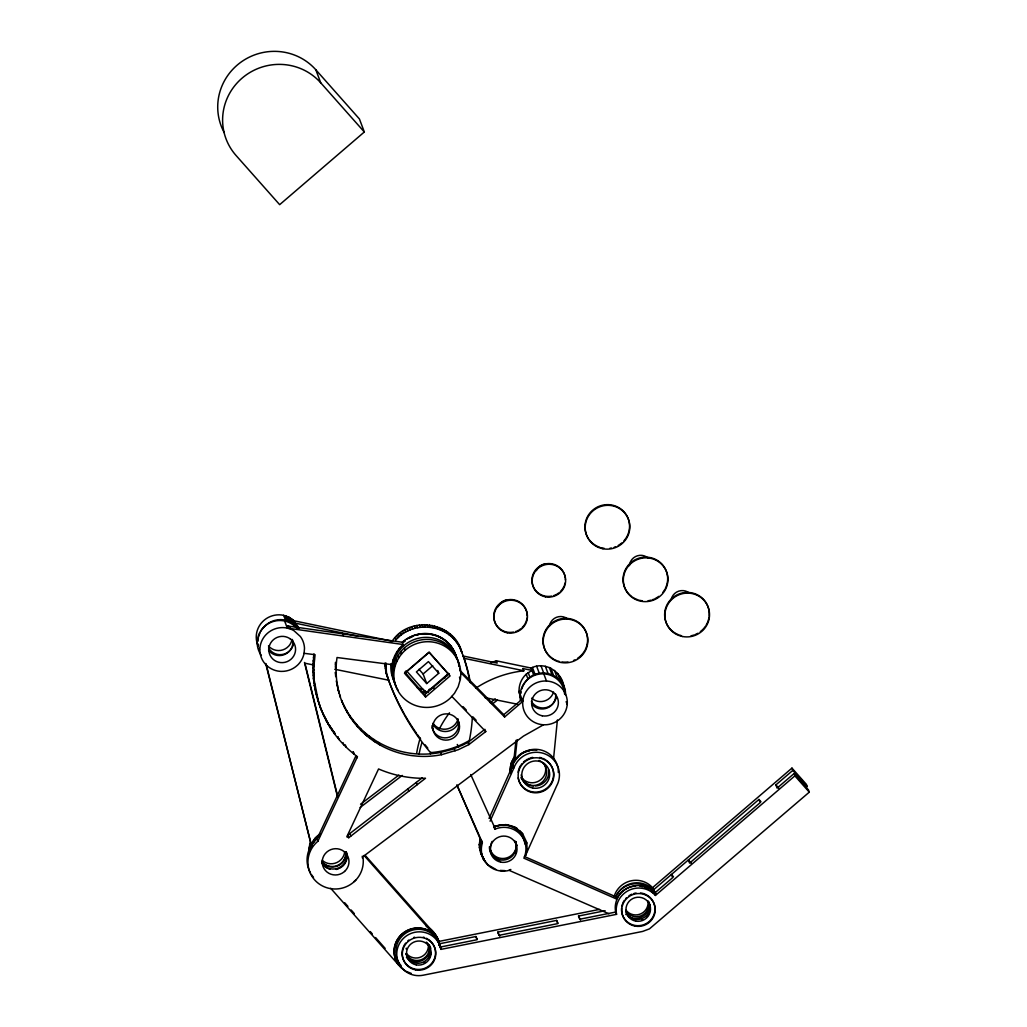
<?xml version="1.0" encoding="UTF-8"?>
<svg xmlns="http://www.w3.org/2000/svg" width="1027" height="1027" viewBox="0 0 1027 1027"><rect width="100%" height="100%" fill="white"/><g stroke="black" fill="none" stroke-linecap="round" stroke-linejoin="round"><path stroke-width="1.5" d="M319.602 705.215L318.742 702.93L320.886 708.925L315.803 692.994L313.44 678.886L312.978 664.572L313.992 653.865M317.484 699.22L318.55 702.173L314.223 680.477L313.826 666.857L315.084 654.712L304.082 653.313L303.915 654.122A22.376 21.837 -20.6 0 1 298.485 664.212L297.445 665.239A22.376 21.837 -20.6 0 1 281.462 671.401L280.012 671.337A22.376 21.837 -20.6 0 1 265.903 664.739L264.94 663.673A22.376 21.837 -20.6 0 1 287.252 628.088L290.038 628.871A22.466 21.747 -12.9 0 1 293.966 630.706L300.32 636.458A21.695 21.118 -10.6 0 1 302.516 640.129A21.49 20.964 -10.5 0 1 303.915 644.186A21.31 20.822 -10.5 0 1 304.493 648.422L304.082 653.313M309.884 843.591L311.181 847.018L311.669 845.657L310.385 842.23L308.896 852.102M404.073 713.598A247.122 241.165 -20.6 0 1 389.323 682.249L386.434 672.903L385.895 662.916M335.303 665.239L335.444 662.376M342.402 702.481L341.542 700.196C350.297 721.583 367.73 738.824 389.169 747.528A89.529 87.372 -20.6 0 0 440.66 752.419L451.983 749.428L462.792 745.037L468.479 742.02L484.885 729.311L485.745 731.596L468.838 744.614L458.312 749.697L441.52 754.704A89.529 87.372 -20.6 0 1 418.259 756.244L412.443 755.692A89.529 87.372 -20.6 0 1 390.029 749.813C365.984 740.133 347.229 719.568 339.565 694.83L340.425 697.115C336.24 684.406 335.084 670.747 337.023 657.511L392.057 664.636L392.378 667.499A33.57 32.761 -20.6 0 0 396.152 686.152M527.056 849.329C527.223 853.283 526.735 839.162 526.723 843.128M510.124 772.15L510.971 763.639L514.18 757.181L515.978 740.377M553.527 758.85L557.404 719.978M517.159 739.607L515.04 759.466L519.02 755.23A22.376 21.837 -20.6 0 1 529.547 750.378M460.327 679.425L460.764 675.137A33.57 32.761 -20.6 0 0 442.136 644.866A33.57 32.761 -20.6 0 0 406.101 649.475C399.4 655.046 394.933 663.16 394.009 671.838A33.57 32.761 -20.6 0 0 412.482 704.252A33.57 32.761 -20.6 0 0 450.173 698.206L454.499 693.302L458.158 686.793L460.327 679.425L459.467 677.14M479.275 844.502L480.225 838.558L481.342 841.524L480.392 847.48L479.275 844.502L479.404 847.506L483.255 859.008L480.341 851.909M459.48 666.433A33.57 32.761 -20.6 0 0 405.241 647.19C398.54 652.761 394.073 660.874 393.148 669.553A33.57 32.761 -20.6 0 0 398.014 690.054M526.209 853.745L525.824 855.209L526.787 850.587M430.467 753.985L430.801 752.29M524.142 752.586A22.376 21.837 -20.6 0 0 519.2 755.679L513.68 762.381L511.343 769.184L510.316 766.437M392.057 664.636C393.238 656.882 397.231 649.706 403.097 644.52L287.393 628.126L284.569 621.001A22.376 21.837 -20.6 0 0 261.384 655.457M392.571 666.009C393.79 657.871 398.168 650.399 404.471 645.136A33.57 32.761 -20.6 0 1 438.516 639.667A33.57 32.761 -20.6 0 1 458.992 666.51M512.499 766.219L512.884 764.756A22.183 21.644 -20.6 0 1 514.874 760.66A23.505 22.928 -20.6 0 1 557.969 768.003M310.205 848.225L312.606 842.666L317.51 836.851M457.22 785.475L481.304 841.37A22.376 21.837 -20.6 0 0 484.076 859.188M481.573 840.51L482.164 843.655A22.376 21.837 -20.6 0 0 509.161 870.37L609.037 913.825M320.514 833.629L314.981 838.34L311.155 844.733L266.16 664.212M489.045 818.455L512.961 764.987L512.576 766.45A23.403 22.838 -20.6 0 0 512.203 767.914M490.084 821.202L514.001 767.734A22.183 21.644 -20.6 0 1 515.99 763.639A23.505 22.928 -20.6 0 1 558.483 781.419A22.183 21.644 -20.6 0 1 556.762 785.616L525.734 854.977M310.449 872.95A27.755 27.087 -20.6 0 1 316.996 838.982L355.907 755.872L356.767 758.157M543.514 724.78L523.5 736.089L362.865 856.736A27.755 27.087 -20.6 0 1 326.085 887.495A27.755 27.087 -20.6 0 1 317.856 841.267L357.447 756.694C341.285 744.857 328.396 728.374 321.284 709.606L322.144 711.891L319.782 705.985M635.623 886.057A22.376 21.837 -20.6 0 0 616.88 898.253L616.521 898.997L616.02 895.968A22.376 21.837 -20.6 0 1 654.623 893.439M314.981 838.34L315.405 839.483L312.247 844.335L311.823 843.193M391.762 641.811C408.464 614.826 454.704 621.476 461.957 652.8L459.21 645.893M461.097 650.463C451.444 624.416 413.226 618.999 395.78 640.103L394.92 637.818M522.717 668.538L531.947 670.336L525.94 674.457A22.376 21.837 -20.6 0 0 519.059 689.9L520.086 696.961M565.479 694.971C566.673 675.843 540.574 665.586 527.75 679.258A22.376 21.837 -20.6 0 0 521.755 689.04M290.538 627.112A22.376 21.837 -20.6 0 0 287.804 626.149L286.533 625.841L402.237 642.234L403.097 641.477A33.57 32.761 -20.6 0 1 456.912 658.615M364.328 131.982L279.665 204.668L236.056 155.488A55.959 54.611 -20.6 0 1 242.051 78.168A55.959 54.611 -20.6 0 1 320.719 82.802L364.328 131.982L359.424 118.965L315.828 69.785A55.959 54.611 -20.6 0 0 241.987 61.427A55.959 54.611 -20.6 0 0 224.31 132.727M437.72 670.503L438.747 673.25L426.731 683.571L423.124 673.969L432.739 665.714M426.012 692.814L448.157 673.802L429.145 652.363L407 671.376L426.012 692.814L425.217 690.683M425.576 696.986L404.497 673.224L429.055 652.145L450.121 675.907L425.576 696.986L424.716 694.701L449.261 673.622M520.111 694.316L522.769 701.402L504.616 716.987L503.756 714.702L521.87 699.503A22.376 21.837 -20.6 0 0 521.819 700.94M353.789 881.782L355.971 879.908M614.095 896.622A22.376 21.837 -20.6 0 1 652.517 887.675L791.958 768.106L806.375 784.371L807.235 786.656L792.818 770.391L791.958 768.106M760.994 801.779L758.94 799.455L653.377 889.96L655.971 893.67M794.025 773.588L794.885 775.873L655.444 895.441A22.376 21.837 -20.6 0 0 616.559 914.338L440.994 949.372A22.376 21.837 -20.6 0 0 414.959 932.272A22.376 21.837 -20.6 0 0 397.128 958.114A22.376 21.837 -20.6 0 0 423.163 975.214L642.607 931.438L649.436 928.883L809.289 792.151L808.429 789.866L794.025 773.588L777.092 788.12L775.886 784.91L792.818 770.391M654.584 893.156L672.634 877.674L671.44 874.478L673.507 876.801M347.575 835.272L422.251 777.824M348.731 837.724L425.512 778.261C409.426 778.62 393.315 775.334 378.565 768.953L346.805 836.812L348.731 837.724L347.871 835.439M490.251 702.635L495.271 698.822M360.554 804.218L398.861 775.09M492.369 703.97L497.389 700.144M360.143 807.479L402.276 775.424M470.738 774.551L495.361 829.033A22.376 21.837 -20.6 0 1 524.155 857.545L523.86 858.148L616.521 898.997M490.983 662.685L496.336 660.81L531.087 668.051C545.08 660.836 561.73 671.722 563.977 686.575M519.611 830.548L522.666 833.847L515.875 827.672L505.81 824.578L495.322 826.196L493.91 826.799L494.809 829.277M517.146 828.481C511.061 824.604 501.215 823.23 494 827.03L494.5 826.748A22.376 21.837 -20.6 0 1 524.938 844.001M509.341 869.92L510.83 869.497M438.08 941.592L599.537 909.383M477.183 939.217L475.86 936.521L438.94 943.877L439.158 945.302M556.595 920.41L557.802 923.607L498.994 935.34L497.787 932.144L556.595 920.41L557.931 923.119M615.712 912.053L579.729 919.229L578.535 916.033L605.121 910.731M440.134 947.087L477.054 939.718L475.86 936.521M523.179 668.513L523.577 670.824A106.307 103.753 -20.6 0 0 475.668 688.283M500.213 870.434L504.796 870.614M484.975 697.628L517.724 704.278M314.352 665.124L304.942 663.224L337.806 796.811M334.751 669.27L388.065 680.079M258.226 646.099A22.376 21.837 -20.6 0 1 260.409 624.262L261.294 623.107A22.376 21.837 -20.6 0 1 283.606 615.314L289.062 617.24L294.133 620.809L392.545 641.297M462.83 655.945L497.196 663.095L496.336 660.81M357.743 636.162L294.993 623.094L299.088 628.37M464.422 658.384L524.04 670.798M297.548 625.957L298.485 628.473L292.13 622.734L285.416 620.115A22.376 21.837 -20.6 0 0 263.105 627.908L262.206 629.063A22.376 21.837 -20.6 0 0 260.665 631.515M284.71 621.027L285.981 621.348A22.376 21.837 -20.6 0 1 296.752 628.242M411.275 973.416L405.652 971.144L400.838 967.524L330.707 888.291M524.45 856.505L615.661 896.712M495.771 869.381L487.953 864.837L483.165 858.777M428.49 928.421L433.381 932.285L365.33 855.542M432.187 931.027L429.774 929.217M459.929 670.387L503.756 714.702M460.802 672.685L504.616 716.987M462.997 706.602L466.284 710.016M472.844 716.82L476.13 720.235M451.816 696.396L485.745 731.596M435.332 935.918L433.291 932.054L438.709 940.873L440.84 948.024L436.167 935.533L437.207 938.267M364.059 855.427L437.117 938.049M775.886 784.91L778.979 788.402M691.479 863.437L688.385 859.946L689.579 863.142L760.147 802.652L758.94 799.455M438.747 673.25L428.426 661.606L416.41 671.928L426.731 683.571M418.99 669.309L423.124 673.969M404.689 672.12L424.716 694.701M344.738 902.784L347.922 906.392M351.118 909.986L354.302 913.581M370.259 931.566L372.377 933.967M375.574 937.561L385.138 948.357M794.885 775.873L809.289 792.151M436.282 937.086L434.421 933.376M652.517 887.675L654.302 891.064M335.072 733.342L333.736 731.648L334.597 733.933M337.96 737.001L339.038 739.556M436.257 935.764L435.384 934.531M522.576 833.616L526.492 841.896M329.5 725.447L333.326 731.083M484.808 861.294L484.115 860.228M330.36 727.732L322.529 712.584L323.672 715.498M578.535 916.033L580.525 920.089M497.787 932.144L499.79 936.2M457.323 718.733L458.35 721.378M457.272 744.459L458.568 747.386M456.81 784.898L482.433 842.795M461.11 650.515L463.806 657.588A161.111 157.234 -20.6 0 1 470.353 682.685M655.444 895.441L654.494 892.925A22.376 21.837 -20.6 0 0 615.622 911.822L616.559 914.338M560.074 676.921L562.745 684.008M565.145 690.696L561.307 679.502M557.61 673.417L560.267 680.49M554.477 670.451L557.147 677.538M566.147 701.646L567.212 704.483M550.819 668.166L553.489 675.252M549.317 667.499L551.974 674.572M545.35 666.292L548.007 673.378M541.011 665.843L543.668 672.929M543.822 673.93L546.48 681.017M315.828 69.785L320.719 82.802M536.646 666.241L539.303 673.327M532.435 667.46L535.093 674.546M531.087 668.051L533.745 675.124M528.186 672.582L529.983 677.371M526.183 674.238L527.994 679.04M519.071 691.197L519.97 693.597M519.187 692.763L520.086 695.163M514.18 757.181L515.22 759.929M513.372 758.388L514.411 761.135M512.653 759.646L513.68 762.381M511.998 760.943L513.038 763.677M512.884 764.756L514.001 767.734M511.446 762.265L512.473 765.012M511.048 763.433L512.075 766.181M510.971 763.639L512.011 766.373M510.599 765.025L511.626 767.772M510.124 767.862L511.151 770.609M510.034 769.3L511.061 772.034M510.034 770.725L511.061 773.472M458.029 643.685L458.889 645.97M456.707 641.554L457.567 643.839M455.243 639.526L456.104 641.811M453.639 637.587L454.499 639.872M451.919 635.764L452.779 638.049M450.07 634.057L450.93 636.342M448.119 632.478L448.979 634.763M446.065 631.027L446.925 633.312M443.908 629.705L444.768 631.99M441.674 628.537L442.521 630.822M439.351 627.51L440.211 629.795M436.976 626.637L437.836 628.922M434.537 625.918L435.397 628.203M432.059 625.353L432.919 627.638M429.543 624.955L430.403 627.24M427.001 624.711L427.861 626.996M424.446 624.647L425.306 626.932M468.479 742.02L469.339 744.305M467.978 742.328L468.838 744.614M421.892 624.737L422.752 627.022M419.35 624.994L420.197 627.279M416.821 625.417L417.681 627.702M414.317 625.995L415.178 628.28M457.849 745.422L458.106 746.115M411.866 626.727L412.726 629.012M409.465 627.625L410.325 629.91M454.242 748.593L455.102 750.878M407.128 628.665L407.989 630.95M404.856 629.859L405.716 632.144M402.674 631.194L403.534 633.479M479.84 840.022L480.957 842.987M400.569 632.658L401.429 634.943M483.781 858.546L484.898 861.512M402.237 642.234L403.611 645.893M404.381 647.947L405.241 650.232M479.404 847.506L481.458 854.875M398.579 634.262L399.439 636.547M432.264 727.848L433.124 730.133M440.66 752.419L441.52 754.704M396.692 635.983L397.552 638.268M399.31 648.396L399.824 649.77M400.594 651.824L401.454 654.109M396.756 651.927L397.269 653.3M398.052 655.354L398.9 657.639M394.689 655.752L395.202 657.113M395.986 659.18L396.833 661.465M393.148 659.796L393.662 661.17M394.432 663.224L395.292 665.509M393.341 668.063L394.201 670.349M385.78 665.432L384.92 663.147L386.126 673.057L390.183 684.534A247.122 241.165 -20.6 0 0 430.506 752.637A89.529 87.372 -20.6 0 0 469.326 740.544A161.111 157.234 -20.6 0 0 472.33 717.732M384.971 665.65L385.831 667.935M385.189 668.141L386.049 670.426M385.574 670.618L386.434 672.903M386.126 673.057L386.986 675.342M416.269 782.471L417.129 784.756M407.886 788.954L408.746 791.239M342.402 633.389L343.262 635.674M378.77 742.482L379.631 744.768M373.854 739.466L374.714 741.751M369.155 736.128L370.015 738.413M366.241 733.753L367.101 736.038M364.688 732.495L365.689 734.793M360.49 728.592L361.491 730.89M437.682 938.126L440.275 945.084M436.963 936.804L438.003 939.551M439.582 943.8L440.609 946.547M335.238 666.677L336.086 668.962M356.716 724.433L357.563 726.718M356.549 724.407L357.409 726.692M440.994 949.372L440.057 946.855A22.376 21.837 -20.6 0 0 408.476 931.617A22.376 21.837 -20.6 0 0 401.172 965.752M336.201 674.688L335.341 672.403L335.713 676.677M352.916 719.991L353.93 722.302M349.578 715.331L350.438 717.616M336.265 680.94L337.562 686.049M346.561 710.466L347.421 712.751M336.702 683.764L338.807 691.633M343.878 705.408L344.738 707.693M353.365 751.995L354.212 754.28M353.083 751.79L353.943 754.075M313.53 656.715L314.352 659.437M313.453 657.421L314.313 659.706M345.316 744.845L346.176 747.13M313.235 660.643L314.095 662.928M342.979 742.585L343.84 744.87M313.004 663.878L313.851 666.51M312.978 664.572L313.826 666.857M312.965 667.807L313.826 670.092M296.662 624.84L297.599 627.356M295.686 623.774L296.636 626.29M294.133 620.809L295.93 625.61M337.729 736.731L338.82 739.286M293.799 620.488L295.609 625.289M312.94 671.042L313.826 673.673M312.965 671.748L313.826 674.033M292.708 619.563L294.505 624.365M313.184 674.97L314.031 677.255M291.54 618.716L293.35 623.505M333.531 731.365L334.391 733.65M313.376 678.192L314.301 681.171M290.333 617.933L292.13 622.734M331.516 728.413L332.376 730.698M313.864 682.095L314.724 684.367M289.062 617.24L290.872 622.041M329.68 725.755L330.54 728.04M314.275 685.291L315.135 687.577M314.339 685.638L315.238 688.27M287.753 616.624L289.563 621.425M315.019 689.143L315.88 691.428M327.677 722.379L328.537 724.664M325.88 719.285L326.894 721.878M315.648 692.314L316.663 695.279M325.7 718.99L326.56 721.275M324.275 716.101L325.123 718.386M286.405 616.097L288.215 620.899M316.65 696.101L317.51 698.386M285.018 615.661L286.828 620.462M283.606 615.314L285.557 620.141M349.95 833.834L350.81 836.119M319.294 834.425L319.718 835.567M318.113 835.298L318.55 836.44L317.433 837.39L317.009 836.248M317.15 838.854L318.011 841.139M315.957 837.262L316.38 838.404M314.069 839.47L314.493 840.612M313.235 840.664L313.671 841.806M312.49 841.909L312.914 843.051M311.592 845.876L265.685 663.493M309.486 844.977L310.783 848.405M309.178 846.376L310.038 848.661M308.973 847.801L309.82 850.086M308.845 849.226L309.705 851.511M386.845 675.458L388.578 680.092M337.947 689.348L339.167 693.456M304.467 662.492L337.331 796.079M439.017 944.108L439.248 945.52M480.315 847.249L480.52 850.484M553.912 659.295A22.376 21.837 -20.6 0 1 545.825 629.833A22.376 21.837 -20.6 0 1 575.788 620.77A22.376 21.837 -20.6 0 1 585.185 649.847M584.479 651.105A22.376 21.837 -20.6 0 1 577.482 658.41M574.94 659.86A22.376 21.837 -20.6 0 1 573.592 660.451M567.957 661.966A22.376 21.837 -20.6 0 1 562.128 661.991M559.279 661.452A22.376 21.837 -20.6 0 1 557.879 661.041M556.518 660.554A22.376 21.837 -20.6 0 1 555.196 659.963M549.419 626.098A11.194 10.925 -20.6 0 1 567.353 618.742M588.574 538.828A22.376 21.837 -20.6 0 1 598.253 506.645A22.376 21.837 -20.6 0 1 628.871 520.766M629.179 522.165A22.376 21.837 -20.6 0 1 629.089 530.715M628.742 532.102A22.376 21.837 -20.6 0 1 623.877 540.908M621.784 542.949A22.376 21.837 -20.6 0 1 618.203 545.465M615.571 546.749A22.376 21.837 -20.6 0 1 614.197 547.263M611.373 548.02A22.376 21.837 -20.6 0 1 609.935 548.264M604.107 548.29A22.376 21.837 -20.6 0 1 601.244 547.75M599.858 547.34A22.376 21.837 -20.6 0 1 589.408 539.984M678.192 634.622A22.376 21.837 -20.6 0 1 665.586 608.318A22.376 21.837 -20.6 0 1 691.055 592.733A22.376 21.837 -20.6 0 1 709.195 615.648M709.041 617.073A22.376 21.837 -20.6 0 1 706.152 625.186M705.369 626.406A22.376 21.837 -20.6 0 1 700.337 631.644M697.898 633.248A22.376 21.837 -20.6 0 1 695.266 634.532M693.893 635.033A22.376 21.837 -20.6 0 1 691.068 635.79M680.94 635.52A22.376 21.837 -20.6 0 1 679.553 635.11M671.209 599.46A11.194 10.925 -20.6 0 1 689.579 593.259M631.605 596.507A22.376 21.837 -20.6 0 1 626.945 566.981A22.376 21.837 -20.6 0 1 656.728 560.01A22.376 21.837 -20.6 0 1 665.278 588.625M664.572 589.896A22.376 21.837 -20.6 0 1 662.928 592.284M658.769 596.353A22.376 21.837 -20.6 0 1 655.033 598.638M653.698 599.242A22.376 21.837 -20.6 0 1 652.325 599.755M650.913 600.179A22.376 21.837 -20.6 0 1 648.05 600.756M642.222 600.782A22.376 21.837 -20.6 0 1 639.372 600.243M637.972 599.832A22.376 21.837 -20.6 0 1 632.773 597.329M629.435 565.595A11.194 10.925 -20.6 0 1 648.011 557.982M498.223 606.572A11.194 10.925 -20.6 0 1 498.531 605.917M498.878 605.288A11.194 10.925 -20.6 0 1 512.178 600.32M499.289 628.383A16.791 16.381 -20.6 0 1 503.718 601.039A16.791 16.381 -20.6 0 1 527.198 615.879M527.031 618.023A16.791 16.381 -20.6 0 1 526.248 621.168M525.85 622.169A16.791 16.381 -20.6 0 1 525.388 623.158M524.861 624.108A16.791 16.381 -20.6 0 1 524.284 625.019M523.629 625.892A16.791 16.381 -20.6 0 1 522.165 627.523M520.509 628.948A16.791 16.381 -20.6 0 1 519.611 629.577M518.674 630.154A16.791 16.381 -20.6 0 1 517.698 630.668M516.697 631.117A16.791 16.381 -20.6 0 1 515.67 631.502M513.551 632.067A16.791 16.381 -20.6 0 1 507.017 632.106M505.964 631.862A16.791 16.381 -20.6 0 1 503.898 631.181M502.896 630.745A16.791 16.381 -20.6 0 1 500.136 629.063M536.415 570.601A11.194 10.925 -20.6 0 1 536.723 569.946M537.07 569.317A11.194 10.925 -20.6 0 1 550.369 564.349M544.143 595.891A16.791 16.381 -20.6 0 1 532.076 577.944A16.791 16.381 -20.6 0 1 548.829 563.566A16.791 16.381 -20.6 0 1 565.261 577.765M565.363 578.83A16.791 16.381 -20.6 0 1 565.376 579.908M565.03 583.105A16.791 16.381 -20.6 0 1 564.439 585.185M564.041 586.199A16.791 16.381 -20.6 0 1 562.462 589.049M561.82 589.922A16.791 16.381 -20.6 0 1 560.357 591.552M558.701 592.977A16.791 16.381 -20.6 0 1 557.802 593.606M556.865 594.184A16.791 16.381 -20.6 0 1 555.889 594.697M554.888 595.134A16.791 16.381 -20.6 0 1 553.861 595.519M551.743 596.096A16.791 16.381 -20.6 0 1 545.209 596.122M520.946 693.276A22.376 21.837 -20.6 0 1 521.113 691.851M439.261 729.144A106.307 103.753 -20.6 0 1 449.492 712.802M418.99 754.421A117.502 114.665 -20.6 0 1 421.917 742.675M530.985 750.159A22.376 21.837 -20.6 0 1 536.813 750.249M525.49 752.008A22.376 21.837 -20.6 0 1 526.877 751.533M528.276 751.135A22.376 21.837 -20.6 0 1 529.714 750.827M259.472 649.577A22.376 21.837 -20.6 0 1 259.009 648.23M258.342 645.444A22.376 21.837 -20.6 0 1 258.149 644.032M258.047 641.169A22.376 21.837 -20.6 0 1 258.342 638.306M258.624 636.907A22.376 21.837 -20.6 0 1 260.024 632.812M416.731 752.817A117.502 114.665 -20.6 0 1 420.197 738.105M541.345 761.7A13.428 13.107 -20.6 0 1 543.283 781.059A13.428 13.107 -20.6 0 1 523.449 781.367M522.871 780.725A13.428 13.107 -20.6 0 1 522.358 780.032M521.883 779.326A13.428 13.107 -20.6 0 1 521.087 777.798M539.085 760.416A13.428 13.107 -20.6 0 1 540.626 761.225M544.246 763.446A13.428 13.107 -20.6 0 1 539.214 780.802A13.428 13.107 -20.6 0 1 521.331 777.298M293.401 644.301A13.428 13.107 -20.6 0 1 292.554 646.753M292.169 647.536A13.428 13.107 -20.6 0 1 290.705 649.693L290.127 650.361A13.428 13.107 -20.6 0 1 268.548 647.909M292.015 639.346A13.428 13.107 -20.6 0 1 289.165 645.585L288.587 646.24A13.428 13.107 -20.6 0 1 268.458 645.919M556.377 696.768A13.428 13.107 -20.6 0 1 531.37 701.223M553.579 692.057A13.428 13.107 -20.6 0 1 531.614 698.18M345.765 851.974A13.428 13.107 -20.6 0 1 342.132 862.282L341.503 862.885A13.428 13.107 -20.6 0 1 322.016 861.807M344.713 851.807A13.428 13.107 -20.6 0 1 322.17 860.305M459.762 668.564A33.57 32.761 -20.6 0 1 459.903 670.708M362.261 856.21A27.755 27.087 -20.6 0 1 362.39 857.981M313.505 877.302A27.755 27.087 -20.6 0 1 311.374 874.465M394.779 682.493A33.57 32.761 -20.6 0 1 390.992 663.84M447.772 672.967A22.376 21.837 -20.6 0 1 447.169 675.779M428.362 691.928A22.376 21.837 -20.6 0 1 421.096 691.736M346.215 851.961A13.428 13.107 -20.6 0 1 321.952 862.924M292.759 640.257A13.428 13.107 -20.6 0 1 268.509 650.078M564.606 694.059A22.376 21.837 -20.6 0 0 520.214 693.276L520.073 694.714A22.376 21.837 -20.6 0 0 520.445 700.414M555.633 694.034A13.428 13.107 -20.6 0 1 531.627 703.88M457.683 719.516A13.428 13.107 -20.6 0 1 449.595 737.104A13.428 13.107 -20.6 0 1 432.367 728.297L432.174 727.463A13.428 13.107 -20.6 0 1 431.943 725.768M406.897 639.115A32.453 31.683 -20.6 0 1 456.104 656.612M403.534 641.682A32.453 31.683 -20.6 0 1 405.177 640.347M422.944 634.057A32.453 31.683 -20.6 0 1 456.758 659.09M403.714 642.145A32.453 31.683 -20.6 0 1 405.344 640.797M408.874 638.447A32.453 31.683 -20.6 0 1 412.674 636.547M416.68 635.161A32.453 31.683 -20.6 0 1 418.746 634.66M445.436 676.87A20.707 20.206 -20.6 0 1 444.871 678.09M434.241 688A20.707 20.206 -20.6 0 1 432.983 688.488M430.364 689.207A20.707 20.206 -20.6 0 1 429.042 689.438M423.65 689.515A20.707 20.206 -20.6 0 1 417.219 687.692M406.435 674.906A20.707 20.206 -20.6 0 1 405.781 671.003M462.959 655.303A161.111 157.234 -20.6 0 1 468.646 675.894M468.941 677.384A161.111 157.234 -20.6 0 1 469.493 680.4M427.797 748.131A247.122 241.165 -20.6 0 1 425.062 744.755M420.634 739.029A247.122 241.165 -20.6 0 1 417.232 734.344M416.397 733.162A247.122 241.165 -20.6 0 1 404.779 714.856M639.988 886.185A22.376 21.837 -20.6 0 1 642.851 886.75M644.237 887.161A22.376 21.837 -20.6 0 1 645.598 887.662M646.92 888.252A22.376 21.837 -20.6 0 1 648.191 888.933M651.709 891.423A22.376 21.837 -20.6 0 1 653.737 893.451M458.068 718.99A13.993 13.646 -20.6 0 1 432.97 723.252M458.658 722.135A13.993 13.646 -20.6 0 1 432.932 723.996M649.064 902.348A13.467 13.146 -20.6 0 1 647.793 914.736M646.728 916.11A13.467 13.146 -20.6 0 1 646.124 916.752M642.568 919.306A13.467 13.146 -20.6 0 1 641.772 919.678M648.961 902.528A13.467 13.146 -20.6 0 1 628.319 916.354M626.277 914.736A13.467 13.146 -20.6 0 1 625.687 914.12M514.591 840.561A13.428 13.107 -20.6 0 1 505.836 859.702A13.428 13.107 -20.6 0 1 489.404 846.749M515.862 841.639A13.428 13.107 -20.6 0 1 516.067 842.474M516.35 845.028A13.428 13.107 -20.6 0 1 490.315 849.881M546.942 760.776A17.908 17.472 -20.6 0 1 544.811 789.558A17.908 17.472 -20.6 0 1 518.147 777.888M518.096 772.188A17.908 17.472 -20.6 0 1 518.609 769.942M518.969 768.838A17.908 17.472 -20.6 0 1 520.496 765.718M521.138 764.756A17.908 17.472 -20.6 0 1 521.832 763.831M523.423 762.111A17.908 17.472 -20.6 0 1 525.208 760.622M526.171 759.954A17.908 17.472 -20.6 0 1 527.185 759.351M528.225 758.825A17.908 17.472 -20.6 0 1 529.303 758.362M530.407 757.965A17.908 17.472 -20.6 0 1 532.666 757.387M539.637 757.438A17.908 17.472 -20.6 0 1 541.884 758.042M542.962 758.465A17.908 17.472 -20.6 0 1 546.005 760.108M558.174 769.493A23.505 22.928 -20.6 0 1 558.303 772.497M516.928 844.772A13.428 13.107 -20.6 0 1 517.082 845.619M516.234 852.384A13.428 13.107 -20.6 0 1 515.875 853.18M499.623 860.202A13.428 13.107 -20.6 0 1 491.099 843.732M491.407 842.923A13.428 13.107 -20.6 0 1 492.164 841.357M515.772 841.549A13.428 13.107 -20.6 0 1 516.145 842.32M548.623 769.749A13.993 13.646 -20.6 0 1 535.465 785.989M533.642 785.976A13.993 13.646 -20.6 0 1 530.086 785.257M529.239 784.936A13.993 13.646 -20.6 0 1 521.138 774.884M434.331 934.801A23.505 22.928 -20.6 0 0 402.327 933.941A23.505 22.928 -20.6 0 0 398.848 965.264L398.758 965.033A23.505 22.928 -20.6 0 1 402.237 933.723A23.505 22.928 -20.6 0 1 434.241 934.57M430.352 947.061A13.428 13.107 -20.6 0 1 430.788 948.717M430.891 952.992A13.428 13.107 -20.6 0 1 430.262 955.508M429.954 956.317A13.428 13.107 -20.6 0 1 429.158 957.857M424.96 962.235A13.428 13.107 -20.6 0 1 424.202 962.697M429.568 945.135A13.428 13.107 -20.6 0 1 429.761 945.97M429.966 947.677A13.428 13.107 -20.6 0 1 408.335 959.077M407.668 958.538A13.428 13.107 -20.6 0 1 406.448 957.331M310.051 849.522A23.197 22.645 -20.6 0 1 320.039 835.015M346.446 852.282A13.428 13.107 -20.6 0 1 346.69 853.103M346.869 853.938A13.428 13.107 -20.6 0 1 346.035 861.537M345.663 862.321A13.428 13.107 -20.6 0 1 345.239 863.078M344.764 863.81A13.428 13.107 -20.6 0 1 342.44 866.403M341.76 866.955A13.428 13.107 -20.6 0 1 341.041 867.456M340.284 867.918A13.428 13.107 -20.6 0 1 339.513 868.328M338.705 868.688A13.428 13.107 -20.6 0 1 336.188 869.445M330.116 869.291A13.428 13.107 -20.6 0 1 328.46 868.739M327.664 868.393A13.428 13.107 -20.6 0 1 322.054 863.206M345.971 852.038A13.428 13.107 -20.6 0 1 321.977 861.884M616.007 896.417A22.376 21.837 -20.6 0 1 653.467 890.191M428.259 939.346A16.791 16.381 -20.6 0 1 433.561 960.579A16.791 16.381 -20.6 0 1 412.559 968.397A16.791 16.381 -20.6 0 1 402.687 948.871M403.02 947.844A16.791 16.381 -20.6 0 1 403.418 946.843M403.881 945.854A16.791 16.381 -20.6 0 1 405.639 943.107M407.912 940.745A16.791 16.381 -20.6 0 1 408.772 940.064M413.611 937.523A16.791 16.381 -20.6 0 1 414.664 937.202M423.317 937.163A16.791 16.381 -20.6 0 1 424.369 937.471M426.385 938.28A16.791 16.381 -20.6 0 1 427.335 938.781M644.699 894.016A16.791 16.381 -20.6 0 1 654.289 913.683A16.791 16.381 -20.6 0 1 635.277 925.494A16.791 16.381 -20.6 0 1 621.54 908.407M621.836 906.276A16.791 16.381 -20.6 0 1 622.413 904.196M622.798 903.182A16.791 16.381 -20.6 0 1 624.365 900.32M625.7 898.599A16.791 16.381 -20.6 0 1 626.457 897.803M628.999 895.737A16.791 16.381 -20.6 0 1 629.923 895.146M630.899 894.633A16.791 16.381 -20.6 0 1 631.887 894.183M633.967 893.464A16.791 16.381 -20.6 0 1 636.124 893.015M640.489 892.964A16.791 16.381 -20.6 0 1 643.685 893.657M648.255 901.372A12.311 12.016 -20.6 0 1 642.491 918.408A12.311 12.016 -20.6 0 1 625.892 911.373M428.978 945.315A12.311 12.016 -20.6 0 1 406.024 953.865M428.4 944.481A12.311 12.016 -20.6 0 1 423.06 962.183A12.311 12.016 -20.6 0 1 406.23 954.404M406.114 948.935A12.311 12.016 -20.6 0 1 406.307 948.165M426.321 942.131A12.311 12.016 -20.6 0 1 426.898 942.67M427.437 943.235A12.311 12.016 -20.6 0 1 427.938 943.852M437.797 940.013A22.376 21.837 -20.6 0 1 438.709 942.722M434.947 935.071A22.376 21.837 -20.6 0 1 436.539 937.446M648.422 901.539A12.311 12.016 -20.6 0 1 625.841 910.782M426.244 926.277A22.376 21.837 -20.6 0 1 437.361 938.832M428.336 944.339A12.311 12.016 -20.6 0 1 406.32 953.351M648.037 901.244A12.311 12.016 -20.6 0 1 626.021 910.256M522.871 700.363L522.73 701.788A22.376 21.837 -20.6 0 0 542.782 724.728A22.376 21.837 -20.6 0 0 567.122 705.433L567.263 704.008A22.376 21.837 -20.6 0 0 547.211 681.068A22.376 21.837 -20.6 0 0 522.871 700.363M519.226 769.531L518.866 770.622A17.908 17.472 -20.6 0 0 551.242 784.166L551.82 783.165A17.908 17.472 -20.6 0 0 543.219 759.146A17.908 17.472 -20.6 0 0 519.226 769.531M344.597 871.422L344.019 871.923A13.428 13.107 -20.6 0 1 322.427 864.375A13.428 13.107 -20.6 0 1 339.86 849.303A13.428 13.107 -20.6 0 1 344.687 871.345L344.597 871.422M290.153 638.807L289.421 638.332A13.428 13.107 -20.6 0 0 269.908 654.944L270.294 655.714A13.428 13.107 -20.6 0 0 290.872 659.373A13.428 13.107 -20.6 0 0 290.153 638.807M458.543 721.801L458.183 721.018A13.428 13.107 -20.6 0 0 433.035 729.748L433.227 730.582A13.428 13.107 -20.6 0 0 450.442 739.389A13.428 13.107 -20.6 0 0 458.543 721.801M560.947 662.454A22.376 21.837 -20.6 0 0 586.738 633.787A22.376 21.837 -20.6 0 0 548.919 626.586A22.376 21.837 -20.6 0 0 560.947 662.454M602.926 548.752A22.376 21.837 -20.6 0 0 628.717 520.086A22.376 21.837 -20.6 0 0 590.884 512.884A22.376 21.837 -20.6 0 0 602.926 548.752M682.621 636.522A22.376 21.837 -20.6 0 0 708.412 607.856A22.376 21.837 -20.6 0 0 670.58 600.667A22.376 21.837 -20.6 0 0 682.621 636.522M641.041 601.244A22.376 21.837 -20.6 0 0 666.831 572.578A22.376 21.837 -20.6 0 0 629.012 565.376A22.376 21.837 -20.6 0 0 641.041 601.244M507.274 632.786A16.791 16.381 -20.6 0 0 526.62 611.283A16.791 16.381 -20.6 0 0 498.249 605.891A16.791 16.381 -20.6 0 0 507.274 632.786M545.465 596.815A16.791 16.381 -20.6 0 0 564.811 575.313A16.791 16.381 -20.6 0 0 536.441 569.908A16.791 16.381 -20.6 0 0 545.465 596.815M542.243 715.806A13.428 13.107 -20.6 0 0 557.725 698.604A13.428 13.107 -20.6 0 0 535.028 694.291A13.428 13.107 -20.6 0 0 542.243 715.806M500.611 862.089A13.428 13.107 -20.6 0 0 516.453 845.208A13.428 13.107 -20.6 0 0 493.859 840.407A13.428 13.107 -20.6 0 0 500.611 862.089M532.692 788.017A13.993 13.646 -20.6 0 0 549.047 770.301A13.993 13.646 -20.6 0 0 525.477 765.5A13.993 13.646 -20.6 0 0 532.692 788.017M635.174 926.123A16.791 16.381 -20.6 0 0 654.366 904.492A16.791 16.381 -20.6 0 0 625.957 899.28A16.791 16.381 -20.6 0 0 635.174 926.123M416.269 964.879A12.311 12.016 -20.6 0 0 430.467 949.128A12.311 12.016 -20.6 0 0 409.67 945.148A12.311 12.016 -20.6 0 0 416.269 964.879M635.713 921.103A12.311 12.016 -20.6 0 0 649.911 905.352A12.311 12.016 -20.6 0 0 629.102 901.372A12.311 12.016 -20.6 0 0 635.713 921.103M415.614 969.873A16.791 16.381 -20.6 0 0 434.973 948.383A16.791 16.381 -20.6 0 0 406.602 942.966A16.791 16.381 -20.6 0 0 415.614 969.873"/></g></svg>
